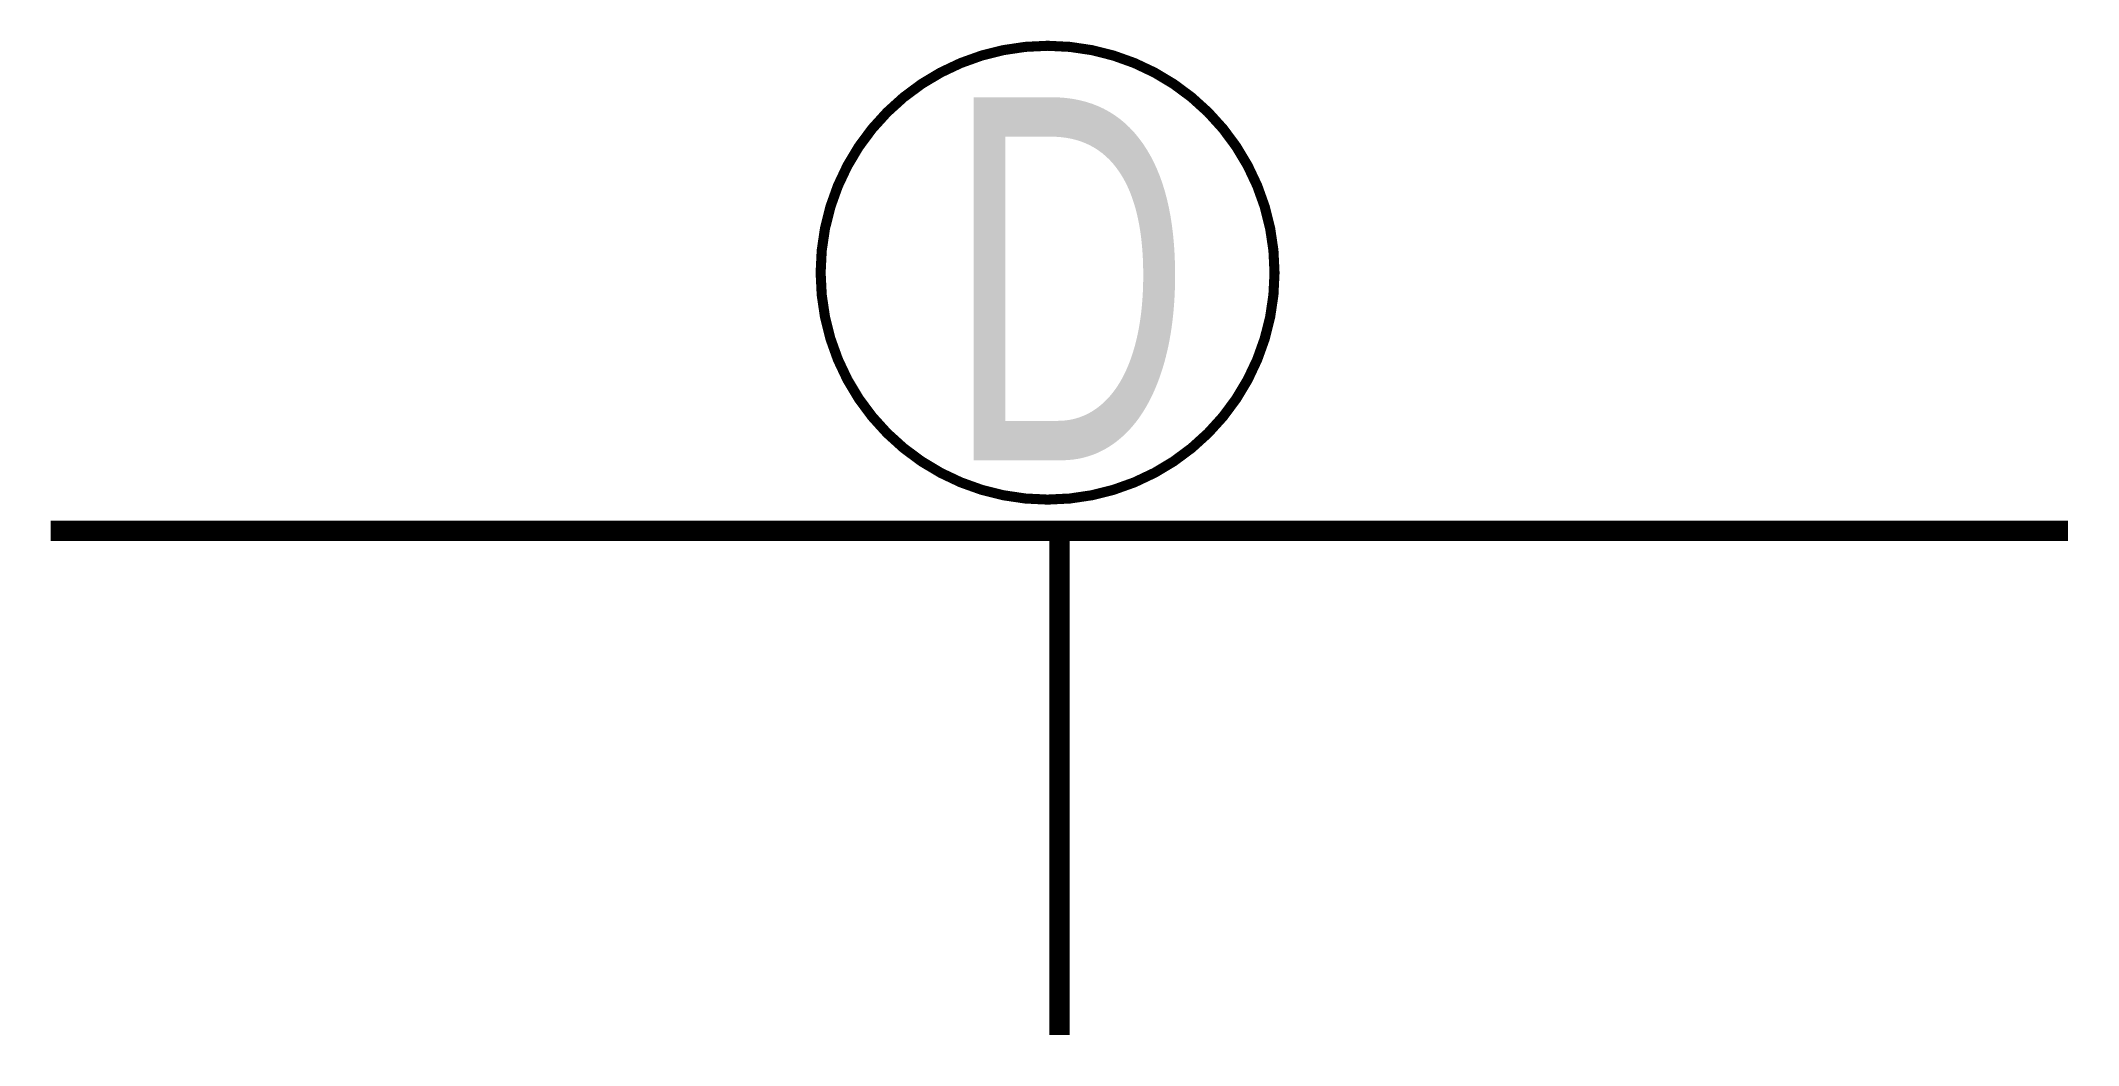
# Model space of a CAD drawing. Extents: x 2.8 to 12.9, y 1.5 to 6.5.
import ezdxf

# ---------------------------------------------------------------- set-up
doc = ezdxf.new("R2010")
doc.units = 0
doc.header["$MEASUREMENT"] = 0
doc.layers.get('0').update_dxf_attribs({"linetype": 'CONTINUOUS'})
doc.styles.add('LZ_FONTS_FS', font='hxm.ttf', dxfattribs={"width": 0.7})

msp = doc.modelspace()

# ---------------------------------------------------------------- linework, layer by layer
at = {"const_width": 0.05}
msp.add_lwpolyline([(6.702, 5.358, 1), (8.952, 5.358, 1)], format="xyb", close=True, dxfattribs=at)
at = {"const_width": 0.1}
for points in [[(2.886, 4.078), (12.886, 4.078)], [(7.886, 4.078), (7.886, 1.578)]]:
    msp.add_lwpolyline(points, dxfattribs=at)

# ---------------------------------------------------------------- texts
at = {"style": 'LZ_FONTS_FS', "width": 0.7}
msp.add_text('D', height=1.8, dxfattribs=at).set_placement((7.323, 4.428))

doc.saveas('drawing.dxf')
